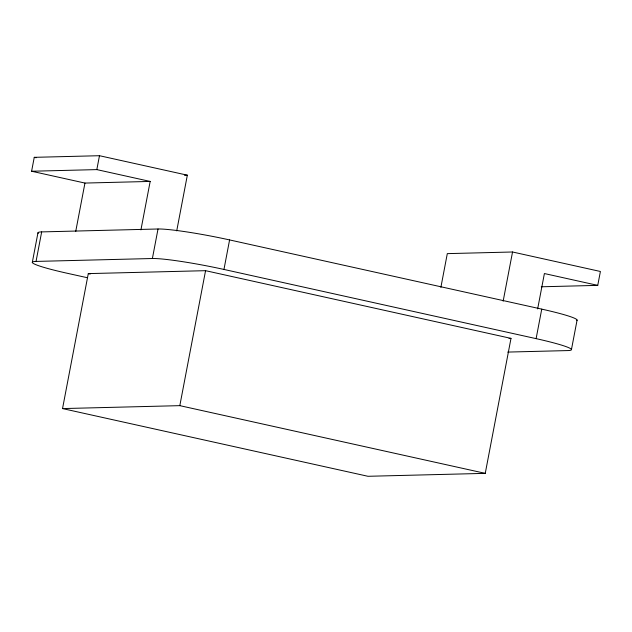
<?xml version="1.0" encoding="UTF-8"?>
<svg xmlns="http://www.w3.org/2000/svg" width="632" height="632" viewBox="0 0 632 632"><rect width="100%" height="100%" fill="white"/><g stroke="black" fill="none" stroke-linecap="round" stroke-linejoin="round"><path stroke-width="0.95" d="M140.928 229.898L150.171 181.431L84.949 183.067L31.6 171.24L34.254 157.336L99.477 155.709L187.341 175.183L176.723 230.854M32.311 262.406L37.936 232.892M87.153 277.677L67.64 273.356A56.311 4.519 10.8 0 1 36.04 261.419L41.672 231.905L158.016 228.989A56.311 4.519 10.8 0 1 229.59 239.931L541.743 309.127A56.311 4.519 10.8 0 1 576.85 320.479M75.706 231.533L84.949 183.067M31.6 171.24L96.822 169.605L99.477 155.709M62.536 408.58L88.29 273.609L205.566 270.678L510.996 338.381L485.25 473.36L367.974 476.291L62.536 408.58L179.82 405.649L485.25 473.36M36.04 261.419L152.391 258.512L158.016 228.989M179.82 405.649L205.566 270.678M152.391 258.512A56.311 4.519 10.8 0 1 223.957 269.445L229.59 239.931M440.875 287.37L447.306 253.63L512.536 251.994L600.4 271.476L597.746 285.372L541.284 286.786M503.151 301.164L512.536 251.994M537.65 308.906L544.397 273.545L597.746 285.372M507.717 352.079L567.71 350.578A56.311 4.519 10.8 0 0 536.11 338.641L541.743 309.127M571.447 349.591L577.079 320.076M184.425 175.262L187.341 175.183M509.029 338.436L510.996 338.381M96.822 169.605L150.171 181.431M34.254 157.336L36.158 157.763M223.957 269.445L536.11 338.641M88.29 273.609L90.218 274.035M38.26 233.405A56.311 4.519 10.8 0 1 41.672 231.905"/></g></svg>
